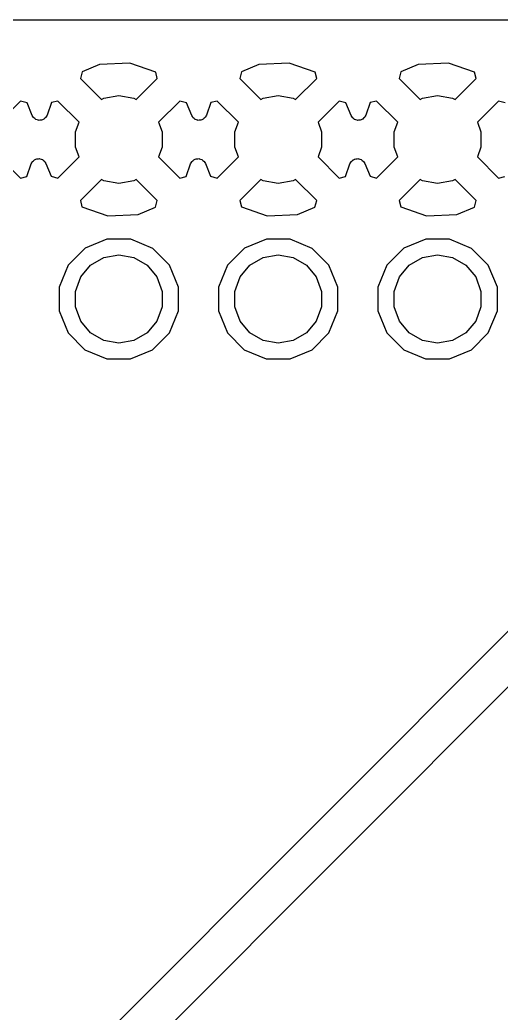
# Model space of a CAD drawing. Extents: x 25 to 346, y -457 to -16.
# Drawn here: x 47 to 54.67, y -394.28 to -378.46 of the extents above; entities that cross this region are included whole.
import ezdxf

# ---------------------------------------------------------------- set-up
doc = ezdxf.new("R2010")
doc.units = 0
doc.header["$MEASUREMENT"] = 0
doc.layers.add('BLACK', color=7, linetype='CONTINUOUS')

msp = doc.modelspace()

# ---------------------------------------------------------------- linework, layer by layer
at = {"layer": 'Black'}
for p, q in [((36.957, -378.46), (62.23, -378.46)), ((48.2689, -379.173), (47.9915, -379.288)), ((48.7517, -379.147), (48.2689, -379.173)), ((49.1646, -379.293), (48.7517, -379.147)), ((50.8089, -379.173), (50.5315, -379.288)), ((51.2917, -379.147), (50.8089, -379.173)), ((51.7046, -379.293), (51.2917, -379.147)), ((53.3489, -379.173), (53.0715, -379.288)), ((53.8317, -379.147), (53.3489, -379.173)), ((54.2446, -379.293), (53.8317, -379.147)), ((47.9915, -379.288), (47.9642, -379.393)), ((47.9642, -379.393), (48.2997, -379.728)), ((48.8553, -379.728), (49.1908, -379.393)), ((49.1908, -379.393), (49.1646, -379.293)), ((50.5315, -379.288), (50.5042, -379.393)), ((50.5042, -379.393), (50.8397, -379.728)), ((51.3953, -379.728), (51.7308, -379.393)), ((51.7308, -379.393), (51.7046, -379.293)), ((53.0715, -379.288), (53.0442, -379.393)), ((53.0442, -379.393), (53.3797, -379.728)), ((53.9353, -379.728), (54.2708, -379.393)), ((54.2708, -379.393), (54.2446, -379.293)), ((48.2997, -379.728), (48.3377, -379.706)), ((48.3377, -379.706), (48.5775, -379.664)), ((48.5775, -379.664), (48.8173, -379.706)), ((48.8173, -379.706), (48.8553, -379.728)), ((50.8397, -379.728), (50.8777, -379.706)), ((50.8777, -379.706), (51.1175, -379.664)), ((51.1175, -379.664), (51.3573, -379.706)), ((51.3573, -379.706), (51.3953, -379.728)), ((53.3797, -379.728), (53.4177, -379.706)), ((53.4177, -379.706), (53.6575, -379.664)), ((53.6575, -379.664), (53.8973, -379.706)), ((53.8973, -379.706), (53.9353, -379.728)), ((47.01, -379.752), (46.6721, -380.09)), ((47.1141, -379.779), (47.01, -379.752)), ((47.1983, -379.982), (47.1141, -379.779)), ((47.5051, -379.778), (47.4354, -379.976)), ((47.605, -379.752), (47.5051, -379.778)), ((47.9429, -380.09), (47.605, -379.752)), ((49.55, -379.752), (49.2121, -380.09)), ((49.6541, -379.779), (49.55, -379.752)), ((49.7383, -379.982), (49.6541, -379.779)), ((50.0451, -379.778), (49.9754, -379.976)), ((50.145, -379.752), (50.0451, -379.778)), ((50.4829, -380.09), (50.145, -379.752)), ((52.09, -379.752), (51.7521, -380.09)), ((52.1941, -379.779), (52.09, -379.752)), ((52.2783, -379.982), (52.1941, -379.779)), ((52.5851, -379.778), (52.5154, -379.976)), ((52.685, -379.752), (52.5851, -379.778)), ((53.0229, -380.09), (52.685, -379.752)), ((54.63, -379.752), (54.2921, -380.09)), ((54.7341, -379.779), (54.63, -379.752)), ((47.209, -379.999), (47.1983, -379.982)), ((47.2192, -380.016), (47.209, -379.999)), ((47.2209, -380.018), (47.2192, -380.016)), ((47.222, -380.019), (47.2209, -380.018)), ((47.2379, -380.032), (47.222, -380.019)), ((47.2533, -380.044), (47.2379, -380.032)), ((47.2553, -380.045), (47.2533, -380.044)), ((47.257, -380.046), (47.2553, -380.045)), ((47.2761, -380.052), (47.257, -380.046)), ((47.3616, -380.05), (47.3431, -380.058)), ((47.3803, -380.043), (47.3616, -380.05)), ((47.3819, -380.042), (47.3803, -380.043)), ((47.3839, -380.041), (47.3819, -380.042)), ((47.3986, -380.027), (47.3839, -380.041)), ((47.4138, -380.014), (47.3986, -380.027)), ((47.4148, -380.012), (47.4138, -380.014)), ((47.4164, -380.011), (47.4148, -380.012)), ((47.4256, -379.993), (47.4164, -380.011)), ((47.4354, -379.976), (47.4256, -379.993)), ((49.749, -379.999), (49.7383, -379.982)), ((49.7592, -380.016), (49.749, -379.999)), ((49.7609, -380.018), (49.7592, -380.016)), ((49.762, -380.019), (49.7609, -380.018)), ((49.7779, -380.032), (49.762, -380.019)), ((49.7933, -380.044), (49.7779, -380.032)), ((49.7953, -380.045), (49.7933, -380.044)), ((49.797, -380.046), (49.7953, -380.045)), ((49.8161, -380.052), (49.797, -380.046)), ((49.9016, -380.05), (49.8831, -380.058)), ((49.9203, -380.043), (49.9016, -380.05)), ((49.9219, -380.042), (49.9203, -380.043)), ((49.9239, -380.041), (49.9219, -380.042)), ((49.9386, -380.027), (49.9239, -380.041)), ((49.9538, -380.014), (49.9386, -380.027)), ((49.9548, -380.012), (49.9538, -380.014)), ((49.9564, -380.011), (49.9548, -380.012)), ((49.9656, -379.993), (49.9564, -380.011)), ((49.9754, -379.976), (49.9656, -379.993)), ((52.289, -379.999), (52.2783, -379.982)), ((52.2992, -380.016), (52.289, -379.999)), ((52.3009, -380.018), (52.2992, -380.016)), ((52.302, -380.019), (52.3009, -380.018)), ((52.3179, -380.032), (52.302, -380.019)), ((52.3333, -380.044), (52.3179, -380.032)), ((52.3353, -380.045), (52.3333, -380.044)), ((52.337, -380.046), (52.3353, -380.045)), ((52.3561, -380.052), (52.337, -380.046)), ((52.4416, -380.05), (52.4231, -380.058)), ((52.4603, -380.043), (52.4416, -380.05)), ((52.4619, -380.042), (52.4603, -380.043)), ((52.4639, -380.041), (52.4619, -380.042)), ((52.4786, -380.027), (52.4639, -380.041)), ((52.4938, -380.014), (52.4786, -380.027)), ((52.4948, -380.012), (52.4938, -380.014)), ((52.4964, -380.011), (52.4948, -380.012)), ((52.5056, -379.993), (52.4964, -380.011)), ((52.5154, -379.976), (52.5056, -379.993)), ((47.2949, -380.059), (47.2761, -380.052)), ((47.297, -380.059), (47.2949, -380.059)), ((47.2991, -380.06), (47.297, -380.059)), ((47.319, -380.059), (47.2991, -380.06)), ((47.339, -380.058), (47.319, -380.059)), ((47.341, -380.058), (47.339, -380.058)), ((47.3431, -380.058), (47.341, -380.058)), ((47.887, -380.243), (47.9429, -380.09)), ((49.2121, -380.09), (49.268, -380.243)), ((49.8349, -380.059), (49.8161, -380.052)), ((49.837, -380.059), (49.8349, -380.059)), ((49.8391, -380.06), (49.837, -380.059)), ((49.859, -380.059), (49.8391, -380.06)), ((49.879, -380.058), (49.859, -380.059)), ((49.881, -380.058), (49.879, -380.058)), ((49.8831, -380.058), (49.881, -380.058)), ((50.427, -380.243), (50.4829, -380.09)), ((51.7521, -380.09), (51.808, -380.243)), ((52.3749, -380.059), (52.3561, -380.052)), ((52.377, -380.059), (52.3749, -380.059)), ((52.3791, -380.06), (52.377, -380.059)), ((52.399, -380.059), (52.3791, -380.06)), ((52.419, -380.058), (52.399, -380.059)), ((52.421, -380.058), (52.419, -380.058)), ((52.4231, -380.058), (52.421, -380.058)), ((52.967, -380.243), (53.0229, -380.09)), ((54.2921, -380.09), (54.348, -380.243)), ((47.887, -380.487), (47.887, -380.243)), ((49.268, -380.243), (49.268, -380.487)), ((50.427, -380.487), (50.427, -380.243)), ((51.808, -380.243), (51.808, -380.487)), ((52.967, -380.487), (52.967, -380.243)), ((54.348, -380.243), (54.348, -380.487)), ((47.9429, -380.64), (47.887, -380.487)), ((49.268, -380.487), (49.2121, -380.64)), ((50.4829, -380.64), (50.427, -380.487)), ((51.808, -380.487), (51.7521, -380.64)), ((53.0229, -380.64), (52.967, -380.487)), ((54.348, -380.487), (54.2921, -380.64)), ((46.6721, -380.64), (47.01, -380.978)), ((47.2347, -380.687), (47.2534, -380.68)), ((47.2534, -380.68), (47.2719, -380.672)), ((47.2719, -380.672), (47.274, -380.672)), ((47.274, -380.672), (47.276, -380.672)), ((47.276, -380.672), (47.296, -380.671)), ((47.296, -380.671), (47.3159, -380.67)), ((47.3159, -380.67), (47.318, -380.671)), ((47.318, -380.671), (47.3201, -380.671)), ((47.3201, -380.671), (47.339, -380.678)), ((47.339, -380.678), (47.358, -380.684)), ((47.358, -380.684), (47.3597, -380.685)), ((47.605, -380.978), (47.9429, -380.64)), ((49.2121, -380.64), (49.55, -380.978)), ((49.7747, -380.687), (49.7934, -380.68)), ((49.7934, -380.68), (49.8119, -380.672)), ((49.8119, -380.672), (49.814, -380.672)), ((49.814, -380.672), (49.816, -380.672)), ((49.816, -380.672), (49.836, -380.671)), ((49.836, -380.671), (49.8559, -380.67)), ((49.8559, -380.67), (49.858, -380.671)), ((49.858, -380.671), (49.8601, -380.671)), ((49.8601, -380.671), (49.879, -380.678)), ((49.879, -380.678), (49.898, -380.684)), ((49.898, -380.684), (49.8997, -380.685)), ((50.145, -380.978), (50.4829, -380.64)), ((51.7521, -380.64), (52.09, -380.978)), ((52.3147, -380.687), (52.3334, -380.68)), ((52.3334, -380.68), (52.3519, -380.672)), ((52.3519, -380.672), (52.354, -380.672)), ((52.354, -380.672), (52.356, -380.672)), ((52.356, -380.672), (52.376, -380.671)), ((52.376, -380.671), (52.3959, -380.67)), ((52.3959, -380.67), (52.398, -380.671)), ((52.398, -380.671), (52.4001, -380.671)), ((52.4001, -380.671), (52.419, -380.678)), ((52.419, -380.678), (52.438, -380.684)), ((52.438, -380.684), (52.4397, -380.685)), ((52.685, -380.978), (53.0229, -380.64)), ((54.2921, -380.64), (54.63, -380.978)), ((47.1099, -380.952), (47.1796, -380.754)), ((47.1796, -380.754), (47.1894, -380.737)), ((47.1894, -380.737), (47.1986, -380.719)), ((47.1986, -380.719), (47.2002, -380.718)), ((47.2002, -380.718), (47.2012, -380.716)), ((47.2012, -380.716), (47.2164, -380.703)), ((47.2164, -380.703), (47.2311, -380.689)), ((47.2311, -380.689), (47.2331, -380.688)), ((47.2331, -380.688), (47.2347, -380.687)), ((47.3597, -380.685), (47.3617, -380.686)), ((47.3617, -380.686), (47.3771, -380.698)), ((47.3771, -380.698), (47.393, -380.711)), ((47.393, -380.711), (47.3941, -380.712)), ((47.3941, -380.712), (47.3958, -380.714)), ((47.3958, -380.714), (47.4059, -380.731)), ((47.4059, -380.731), (47.4167, -380.748)), ((47.4167, -380.748), (47.5009, -380.951)), ((49.6499, -380.952), (49.7196, -380.754)), ((49.7196, -380.754), (49.7294, -380.737)), ((49.7294, -380.737), (49.7386, -380.719)), ((49.7386, -380.719), (49.7402, -380.718)), ((49.7402, -380.718), (49.7412, -380.716)), ((49.7412, -380.716), (49.7564, -380.703)), ((49.7564, -380.703), (49.7711, -380.689)), ((49.7711, -380.689), (49.7731, -380.688)), ((49.7731, -380.688), (49.7747, -380.687)), ((49.8997, -380.685), (49.9017, -380.686)), ((49.9017, -380.686), (49.9171, -380.698)), ((49.9171, -380.698), (49.933, -380.711)), ((49.933, -380.711), (49.9341, -380.712)), ((49.9341, -380.712), (49.9358, -380.714)), ((49.9358, -380.714), (49.9459, -380.731)), ((49.9459, -380.731), (49.9567, -380.748)), ((49.9567, -380.748), (50.0409, -380.951)), ((52.1899, -380.952), (52.2596, -380.754)), ((52.2596, -380.754), (52.2694, -380.737)), ((52.2694, -380.737), (52.2786, -380.719)), ((52.2786, -380.719), (52.2802, -380.718)), ((52.2802, -380.718), (52.2812, -380.716)), ((52.2812, -380.716), (52.2964, -380.703)), ((52.2964, -380.703), (52.3111, -380.689)), ((52.3111, -380.689), (52.3131, -380.688)), ((52.3131, -380.688), (52.3147, -380.687)), ((52.4397, -380.685), (52.4417, -380.686)), ((52.4417, -380.686), (52.4571, -380.698)), ((52.4571, -380.698), (52.473, -380.711)), ((52.473, -380.711), (52.4741, -380.712)), ((52.4741, -380.712), (52.4758, -380.714)), ((52.4758, -380.714), (52.4859, -380.731)), ((52.4859, -380.731), (52.4967, -380.748)), ((52.4967, -380.748), (52.5809, -380.951)), ((47.01, -380.978), (47.1099, -380.952)), ((47.5009, -380.951), (47.605, -380.978)), ((49.55, -380.978), (49.6499, -380.952)), ((50.0409, -380.951), (50.145, -380.978)), ((52.09, -380.978), (52.1899, -380.952)), ((52.5809, -380.951), (52.685, -380.978)), ((54.63, -380.978), (54.7299, -380.952)), ((48.2997, -381.002), (47.9642, -381.337)), ((48.3377, -381.024), (48.2997, -381.002)), ((48.5775, -381.066), (48.3377, -381.024)), ((48.8173, -381.024), (48.5775, -381.066)), ((48.8553, -381.002), (48.8173, -381.024)), ((49.1908, -381.337), (48.8553, -381.002)), ((50.8397, -381.002), (50.5042, -381.337)), ((50.8777, -381.024), (50.8397, -381.002)), ((51.1175, -381.066), (50.8777, -381.024)), ((51.3573, -381.024), (51.1175, -381.066)), ((51.3953, -381.002), (51.3573, -381.024)), ((51.7308, -381.337), (51.3953, -381.002)), ((53.3797, -381.002), (53.0442, -381.337)), ((53.4177, -381.024), (53.3797, -381.002)), ((53.6575, -381.066), (53.4177, -381.024)), ((53.8973, -381.024), (53.6575, -381.066)), ((53.9353, -381.002), (53.8973, -381.024)), ((54.2708, -381.337), (53.9353, -381.002)), ((47.9642, -381.337), (47.9904, -381.437)), ((47.9904, -381.437), (48.4033, -381.583)), ((48.8861, -381.557), (49.1635, -381.442)), ((49.1635, -381.442), (49.1908, -381.337)), ((50.5042, -381.337), (50.5304, -381.437)), ((50.5304, -381.437), (50.9433, -381.583)), ((51.4261, -381.557), (51.7035, -381.442)), ((51.7035, -381.442), (51.7308, -381.337)), ((53.0442, -381.337), (53.0704, -381.437)), ((53.0704, -381.437), (53.4833, -381.583)), ((53.9661, -381.557), (54.2435, -381.442)), ((54.2435, -381.442), (54.2708, -381.337)), ((48.4033, -381.583), (48.8861, -381.557)), ((50.9433, -381.583), (51.4261, -381.557)), ((53.4833, -381.583), (53.9661, -381.557)), ((48.0387, -382.097), (47.7705, -382.365)), ((48.3889, -381.952), (48.0387, -382.097)), ((48.7678, -381.953), (48.3889, -381.952)), ((49.1178, -382.098), (48.7678, -381.953)), ((49.3855, -382.366), (49.1178, -382.098)), ((50.5787, -382.097), (50.3105, -382.365)), ((50.9289, -381.952), (50.5787, -382.097)), ((51.3078, -381.953), (50.9289, -381.952)), ((51.6578, -382.098), (51.3078, -381.953)), ((51.9255, -382.366), (51.6578, -382.098)), ((53.1187, -382.097), (52.8505, -382.365)), ((53.4689, -381.952), (53.1187, -382.097)), ((53.8478, -381.953), (53.4689, -381.952)), ((54.1978, -382.098), (53.8478, -381.953)), ((54.4655, -382.366), (54.1978, -382.098)), ((48.1268, -382.368), (48.3377, -382.246)), ((48.3377, -382.246), (48.5775, -382.204)), ((48.5775, -382.204), (48.8173, -382.246)), ((48.8173, -382.246), (49.0282, -382.368)), ((50.6668, -382.368), (50.8777, -382.246)), ((50.8777, -382.246), (51.1175, -382.204)), ((51.1175, -382.204), (51.3573, -382.246)), ((51.3573, -382.246), (51.5682, -382.368)), ((53.2068, -382.368), (53.4177, -382.246)), ((53.4177, -382.246), (53.6575, -382.204)), ((53.6575, -382.204), (53.8973, -382.246)), ((53.8973, -382.246), (54.1082, -382.368)), ((47.7705, -382.365), (47.6252, -382.715)), ((47.9703, -382.554), (48.1268, -382.368)), ((49.0282, -382.368), (49.1847, -382.554)), ((49.5302, -382.716), (49.3855, -382.366)), ((50.3105, -382.365), (50.1652, -382.715)), ((50.5103, -382.554), (50.6668, -382.368)), ((51.5682, -382.368), (51.7247, -382.554)), ((52.0702, -382.716), (51.9255, -382.366)), ((52.8505, -382.365), (52.7052, -382.715)), ((53.0503, -382.554), (53.2068, -382.368)), ((54.1082, -382.368), (54.2647, -382.554)), ((54.6102, -382.716), (54.4655, -382.366)), ((47.887, -382.783), (47.9703, -382.554)), ((49.1847, -382.554), (49.268, -382.783)), ((50.427, -382.783), (50.5103, -382.554)), ((51.7247, -382.554), (51.808, -382.783)), ((52.967, -382.783), (53.0503, -382.554)), ((54.2647, -382.554), (54.348, -382.783)), ((47.6252, -382.715), (47.6248, -383.094)), ((49.5298, -383.095), (49.5302, -382.716)), ((50.1652, -382.715), (50.1648, -383.094)), ((52.0698, -383.095), (52.0702, -382.716)), ((52.7052, -382.715), (52.7048, -383.094)), ((54.6098, -383.095), (54.6102, -382.716)), ((47.887, -383.027), (47.887, -382.783)), ((49.268, -382.783), (49.268, -383.027)), ((50.427, -383.027), (50.427, -382.783)), ((51.808, -382.783), (51.808, -383.027)), ((52.967, -383.027), (52.967, -382.783)), ((54.348, -382.783), (54.348, -383.027)), ((47.9703, -383.256), (47.887, -383.027)), ((49.268, -383.027), (49.1847, -383.256)), ((50.5103, -383.256), (50.427, -383.027)), ((51.808, -383.027), (51.7247, -383.256)), ((53.0503, -383.256), (52.967, -383.027)), ((54.348, -383.027), (54.2647, -383.256)), ((47.6248, -383.094), (47.7695, -383.444)), ((49.3845, -383.445), (49.5298, -383.095)), ((50.1648, -383.094), (50.3095, -383.444)), ((51.9245, -383.445), (52.0698, -383.095)), ((52.7048, -383.094), (52.8495, -383.444)), ((54.4645, -383.445), (54.6098, -383.095)), ((48.1268, -383.442), (47.9703, -383.256)), ((49.1847, -383.256), (49.0282, -383.442)), ((50.6668, -383.442), (50.5103, -383.256)), ((51.7247, -383.256), (51.5682, -383.442)), ((53.2068, -383.442), (53.0503, -383.256)), ((54.2647, -383.256), (54.1082, -383.442)), ((47.6337, -396.231), (60.3555, -383.51)), ((47.7695, -383.444), (48.0372, -383.712)), ((48.3377, -383.564), (48.1268, -383.442)), ((49.0282, -383.442), (48.8173, -383.564)), ((49.1163, -383.713), (49.3845, -383.445)), ((50.3095, -383.444), (50.5772, -383.712)), ((50.8777, -383.564), (50.6668, -383.442)), ((51.5682, -383.442), (51.3573, -383.564)), ((51.6563, -383.713), (51.9245, -383.445)), ((52.8495, -383.444), (53.1172, -383.712)), ((53.4177, -383.564), (53.2068, -383.442)), ((54.1082, -383.442), (53.8973, -383.564)), ((54.1963, -383.713), (54.4645, -383.445)), ((48.5775, -383.606), (48.3377, -383.564)), ((48.8173, -383.564), (48.5775, -383.606)), ((51.1175, -383.606), (50.8777, -383.564)), ((51.3573, -383.564), (51.1175, -383.606)), ((53.6575, -383.606), (53.4177, -383.564)), ((53.8973, -383.564), (53.6575, -383.606)), ((48.0372, -383.712), (48.3872, -383.857)), ((48.7661, -383.858), (49.1163, -383.713)), ((50.5772, -383.712), (50.9272, -383.857)), ((51.3061, -383.858), (51.6563, -383.713)), ((53.1172, -383.712), (53.4672, -383.857)), ((53.8461, -383.858), (54.1963, -383.713)), ((48.3872, -383.857), (48.7661, -383.858)), ((50.9272, -383.857), (51.3061, -383.858)), ((53.4672, -383.857), (53.8461, -383.858)), ((58.9016, -384.074), (48.0432, -394.933))]:
    msp.add_line(p, q, dxfattribs=at)

doc.saveas('drawing.dxf')
